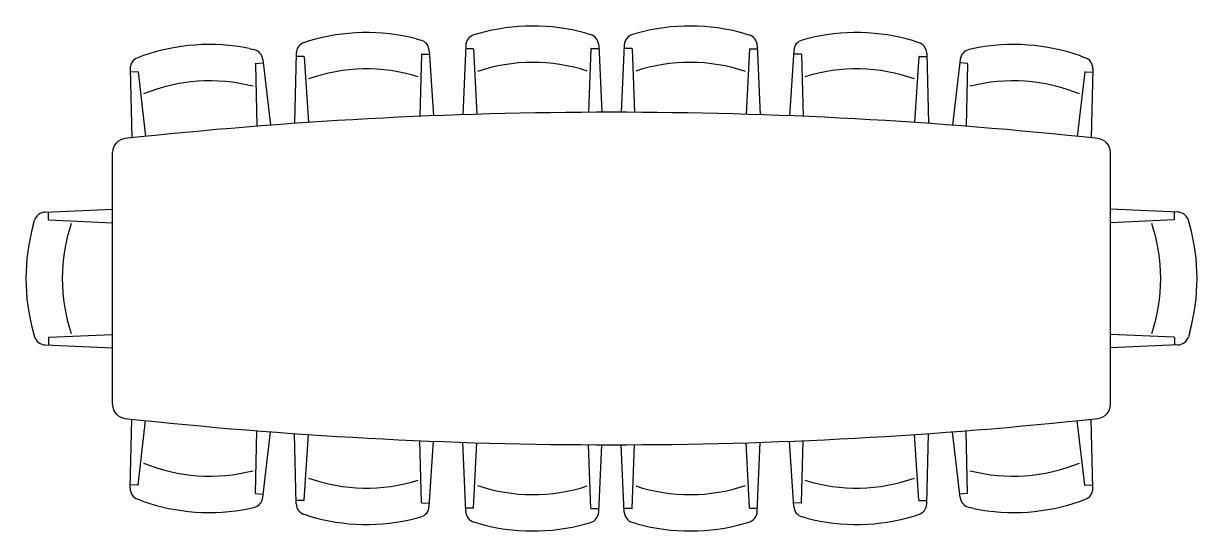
# Model space of a CAD drawing. Extents: x 489.3 to 494.39, y 390.24 to 392.45.
import ezdxf

# ---------------------------------------------------------------- set-up
doc = ezdxf.new("R2010")
doc.units = 0
doc.header["$LTSCALE"] = 48
doc.header["$MEASUREMENT"] = 0
doc.layers.get('0').update_dxf_attribs({"linetype": 'CONTINUOUS'})

# ---------------------------------------------------------------- blocks, each defined once
blk = doc.blocks.new('A$C77D242DF')
for p, q in [((1.96, 2.1545), (1.9396, 2.1484)), ((2.4233, 2.1563), (2.4437, 2.1504)), ((2.6467, 2.1563), (2.6263, 2.1504)), ((3.11, 2.1545), (3.1304, 2.1484)), ((0.966, 2.0895), (0.9868, 2.0849)), ((1.2256, 2.1223), (1.2053, 2.1158)), ((1.6888, 2.1315), (1.7093, 2.1258)), ((1.904, 2.1025), (1.8919, 1.8029)), ((1.9367, 2.0877), (1.9034, 2.0875)), ((2.4459, 2.0885), (2.4348, 1.8132)), ((2.4471, 2.0897), (2.4804, 2.0898)), ((2.4797, 2.1048), (2.4938, 1.8135)), ((2.5903, 2.1048), (2.5762, 1.8135)), ((2.6229, 2.0897), (2.5896, 2.0898)), ((2.6241, 2.0885), (2.6352, 1.8132)), ((3.1333, 2.0877), (3.1666, 2.0875)), ((3.166, 2.1025), (3.1781, 1.8029)), ((3.3812, 2.1315), (3.3607, 2.1258)), ((3.8444, 2.1223), (3.8647, 2.1158)), ((4.104, 2.0895), (4.0832, 2.0849)), ((0.5039, 2.0573), (0.484, 2.0498)), ((1.0257, 2.0418), (1.0583, 1.7575)), ((1.1704, 2.0694), (1.1629, 1.7652)), ((1.2033, 2.0551), (1.17, 2.0544)), ((1.2046, 2.0539), (1.2229, 1.7693)), ((1.7125, 2.064), (1.7059, 1.7959)), ((1.7137, 2.0652), (1.747, 2.0658)), ((1.746, 2.0808), (1.7642, 1.7983)), ((1.9379, 2.0865), (1.9516, 1.8048)), ((3.1321, 2.0865), (3.1184, 1.8048)), ((3.324, 2.0808), (3.3058, 1.7983)), ((3.3563, 2.0652), (3.323, 2.0658)), ((3.3575, 2.064), (3.3641, 1.7959)), ((3.8654, 2.0539), (3.8471, 1.7693)), ((3.8667, 2.0551), (3.9, 2.0544)), ((3.8996, 2.0694), (3.9071, 1.7652)), ((4.0443, 2.0418), (4.0117, 1.7575)), ((4.5661, 2.0573), (4.586, 2.0498)), ((0.4514, 2.0017), (0.459, 1.7027)), ((0.485, 1.989), (0.4518, 1.9867)), ((0.4863, 1.9879), (0.5183, 1.7089)), ((0.9931, 2.0233), (0.9999, 1.753)), ((0.9942, 2.0245), (1.0275, 2.0269)), ((4.0758, 2.0245), (4.0425, 2.0269)), ((4.0769, 2.0233), (4.0701, 1.753)), ((4.5837, 1.9879), (4.5517, 1.7089)), ((4.585, 1.989), (4.6182, 1.9867)), ((4.6186, 2.0017), (4.611, 1.7027)), ((0.375, 0.5473), (0.375, 1.6397)), ((4.695, 0.5473), (4.695, 1.6397)), ((0.0833, 1.3814), (0.375, 1.3943)), ((0.0983, 1.3487), (0.0983, 1.382)), ((4.9867, 1.3814), (4.695, 1.3943)), ((4.9717, 1.3487), (4.9717, 1.382)), ((0.0316, 1.3251), (0.0376, 1.3455)), ((0.0995, 1.3475), (0.375, 1.3352)), ((4.9705, 1.3475), (4.695, 1.3352)), ((5.0384, 1.3251), (5.0324, 1.3455)), ((0.0316, 0.8619), (0.0376, 0.8414)), ((0.0983, 0.8383), (0.0983, 0.805)), ((0.0995, 0.8395), (0.375, 0.8517)), ((4.9705, 0.8395), (4.695, 0.8517)), ((4.9717, 0.8383), (4.9717, 0.805)), ((5.0384, 0.8619), (5.0324, 0.8414)), ((0.0833, 0.8056), (0.375, 0.7927)), ((4.9867, 0.8056), (4.695, 0.7927)), ((0.4514, 0.1853), (0.459, 0.4843)), ((0.4863, 0.1991), (0.5183, 0.4781)), ((4.5837, 0.1991), (4.5517, 0.4781)), ((4.6186, 0.1853), (4.611, 0.4843)), ((0.9931, 0.1637), (0.9999, 0.434)), ((1.0257, 0.1452), (1.0583, 0.4295)), ((1.1704, 0.1176), (1.1629, 0.4218)), ((1.2046, 0.1331), (1.2229, 0.4177)), ((3.8654, 0.1331), (3.8471, 0.4177)), ((3.8996, 0.1176), (3.9071, 0.4218)), ((4.0443, 0.1452), (4.0117, 0.4295)), ((4.0769, 0.1637), (4.0701, 0.434)), ((1.7125, 0.123), (1.7059, 0.3911)), ((1.746, 0.1062), (1.7642, 0.3887)), ((1.904, 0.0845), (1.8919, 0.3841)), ((1.9379, 0.1005), (1.9516, 0.3822)), ((2.4459, 0.0985), (2.4348, 0.3738)), ((2.4797, 0.0822), (2.4938, 0.3735)), ((2.5903, 0.0822), (2.5762, 0.3735)), ((2.6241, 0.0985), (2.6352, 0.3738)), ((3.1321, 0.1005), (3.1184, 0.3822)), ((3.166, 0.0845), (3.1781, 0.3841)), ((3.324, 0.1062), (3.3058, 0.3887)), ((3.3575, 0.123), (3.3641, 0.3911)), ((0.485, 0.198), (0.4518, 0.2003)), ((0.9942, 0.1624), (1.0275, 0.1601)), ((4.0758, 0.1624), (4.0425, 0.1601)), ((4.585, 0.198), (4.6182, 0.2003)), ((0.5039, 0.1297), (0.484, 0.1372)), ((0.966, 0.0975), (0.9868, 0.1021)), ((1.2033, 0.1319), (1.17, 0.1326)), ((1.7137, 0.1218), (1.747, 0.1211)), ((3.3563, 0.1218), (3.323, 0.1211)), ((3.8667, 0.1319), (3.9, 0.1326)), ((4.104, 0.0975), (4.0832, 0.1021)), ((4.5661, 0.1297), (4.586, 0.1372)), ((1.2256, 0.0647), (1.2053, 0.0712)), ((1.6888, 0.0555), (1.7093, 0.0612)), ((1.9367, 0.0993), (1.9034, 0.0995)), ((2.4471, 0.0973), (2.4804, 0.0972)), ((2.6229, 0.0973), (2.5896, 0.0972)), ((3.1333, 0.0993), (3.1666, 0.0995)), ((3.3812, 0.0555), (3.3607, 0.0612)), ((3.8444, 0.0647), (3.8647, 0.0712)), ((1.96, 0.0325), (1.9396, 0.0386)), ((2.4233, 0.0307), (2.4437, 0.0366)), ((2.6467, 0.0307), (2.6263, 0.0366)), ((3.11, 0.0325), (3.1304, 0.0386))]:
    blk.add_line(p, q)
for centre, radius, start, end in [((1.4737, 1.2933), 0.8653, 75.6116, 106.662), ((1.9539, 2.1005), 0.05, 106.6463, 177.686), ((2.1949, 1.3217), 0.8653, 74.7012, 105.7516), ((2.4298, 2.1024), 0.05, 2.7668, 73.8065), ((2.6402, 2.1024), 0.05, 106.1935, 177.2332), ((2.8751, 1.3217), 0.8653, 74.2484, 105.2988), ((3.1161, 2.1005), 0.05, 2.314, 73.3537), ((3.5963, 1.2933), 0.8653, 73.338, 104.3884), ((0.793, 1.2416), 0.8653, 78.4646, 109.5151), ((1.2204, 2.0682), 0.05, 107.5567, 178.5964), ((1.6961, 2.0776), 0.05, 3.6772, 74.7168), ((1.9367, 2.0864), 0.00125, 2.7668, 90.2264), ((2.4471, 2.0884), 0.00125, 90.2264, 177.686), ((2.6229, 2.0884), 0.00125, 2.314, 89.7736), ((3.1333, 2.0864), 0.00125, 89.7736, 177.2332), ((3.3739, 2.0776), 0.05, 105.2832, 176.3228), ((3.8496, 2.0682), 0.05, 1.4036, 72.4433), ((4.277, 1.2416), 0.8653, 70.4849, 101.5354), ((0.5014, 2.003), 0.05, 110.4098, 181.4495), ((0.9761, 2.0361), 0.05, 6.5302, 77.5699), ((1.2034, 2.0538), 0.00125, 3.6772, 91.1368), ((1.7137, 2.0639), 0.00125, 91.1368, 178.5964), ((3.3563, 2.0639), 0.00125, 1.4036, 88.8632), ((3.8666, 2.0538), 0.00125, 88.8632, 176.3228), ((4.0939, 2.0361), 0.05, 102.4301, 173.4698), ((4.5686, 2.003), 0.05, 358.5505, 69.5902), ((0.4851, 1.9878), 0.00125, 6.5302, 93.9898), ((0.9943, 2.0233), 0.00125, 93.9898, 181.4495), ((1.4745, 1.2491), 0.7521, 72.718, 109.5555), ((2.195, 1.2775), 0.7521, 71.8076, 108.6451), ((2.875, 1.2775), 0.7521, 71.3549, 108.1924), ((3.5955, 1.2491), 0.7521, 70.4445, 107.282), ((4.0757, 2.0233), 0.00125, 358.5505, 86.0102), ((4.5849, 1.9878), 0.00125, 86.0102, 173.4698), ((0.7959, 1.1975), 0.7521, 75.5711, 112.4086), ((4.2741, 1.1975), 0.7521, 67.5914, 104.4289), ((2.535, -17.6865), 19.5, 83.79854, 96.20146), ((0.435, 1.6397), 0.06, 96.2015, 180), ((4.635, 1.6397), 0.06, 0, 83.7985), ((0.0856, 1.3314), 0.05, 92.5404, 163.5801), ((4.9844, 1.3314), 0.05, 16.4199, 87.4596), ((0.8653, 1.0935), 0.8653, 164.4748, 195.5252), ((0.0996, 1.3487), 0.00125, 180, 267.4596), ((0.9095, 1.0934), 0.7521, 161.5812, 198.4188), ((4.1605, 1.0934), 0.7521, 341.5812, 18.4188), ((4.9704, 1.3487), 0.00125, 272.5404, 0), ((4.2047, 1.0935), 0.8653, 344.4748, 15.5252), ((0.0856, 0.8556), 0.05, 196.4199, 267.4596), ((0.0996, 0.8383), 0.00125, 92.5404, 180), ((4.9704, 0.8383), 0.00125, 0, 87.4596), ((4.9844, 0.8556), 0.05, 272.5404, 343.5801), ((0.435, 0.5473), 0.06, 180, 263.7985), ((4.635, 0.5473), 0.06, 276.2015, 0), ((2.535, 19.8735), 19.5, 263.79854, 276.20146), ((0.7959, 0.9895), 0.7521, 247.5914, 284.4289), ((4.2741, 0.9895), 0.7521, 255.5711, 292.4086), ((1.4745, 0.9379), 0.7521, 250.4445, 287.282), ((3.5955, 0.9379), 0.7521, 252.718, 289.5555), ((0.5014, 0.184), 0.05, 178.5505, 249.5902), ((0.4851, 0.1992), 0.00125, 266.0102, 353.4698), ((0.9943, 0.1637), 0.00125, 178.5505, 266.0102), ((2.195, 0.9095), 0.7521, 251.3549, 288.1924), ((2.875, 0.9095), 0.7521, 251.8076, 288.6451), ((4.0757, 0.1637), 0.00125, 273.9898, 1.4495), ((4.5849, 0.1992), 0.00125, 186.5302, 273.9898), ((4.5686, 0.184), 0.05, 290.4098, 1.4495), ((0.793, 0.9453), 0.8653, 250.4849, 281.5354), ((0.9761, 0.1509), 0.05, 282.4301, 353.4698), ((1.2204, 0.1188), 0.05, 181.4036, 252.4433), ((1.2034, 0.1332), 0.00125, 268.8632, 356.3228), ((1.6961, 0.1094), 0.05, 285.2832, 356.3228), ((1.7137, 0.1231), 0.00125, 181.4036, 268.8632), ((3.3739, 0.1094), 0.05, 183.6772, 254.7168), ((3.3563, 0.1231), 0.00125, 271.1368, 358.5964), ((3.8496, 0.1188), 0.05, 287.5567, 358.5964), ((3.8666, 0.1332), 0.00125, 183.6772, 271.1368), ((4.0939, 0.1509), 0.05, 186.5302, 257.5699), ((4.277, 0.9453), 0.8653, 258.4646, 289.5151), ((1.4737, 0.8937), 0.8653, 253.338, 284.3884), ((1.9539, 0.0865), 0.05, 182.314, 253.3537), ((1.9367, 0.1006), 0.00125, 269.7736, 357.2332), ((2.4298, 0.0846), 0.05, 286.1935, 357.2332), ((2.4471, 0.0986), 0.00125, 182.314, 269.7736), ((2.6402, 0.0846), 0.05, 182.7668, 253.8065), ((2.6229, 0.0986), 0.00125, 270.2264, 357.686), ((3.1161, 0.0865), 0.05, 286.6463, 357.686), ((3.1333, 0.1006), 0.00125, 182.7668, 270.2264), ((3.5963, 0.8937), 0.8653, 255.6116, 286.662), ((2.1949, 0.8653), 0.8653, 254.2484, 285.2988), ((2.8751, 0.8653), 0.8653, 254.7012, 285.7516)]:
    blk.add_arc(centre, radius, start, end)

msp = doc.modelspace()

# ---------------------------------------------------------------- block references
msp.add_blockref('A$C77D242DF', (489.3135, 390.2485))

doc.saveas('drawing.dxf')
